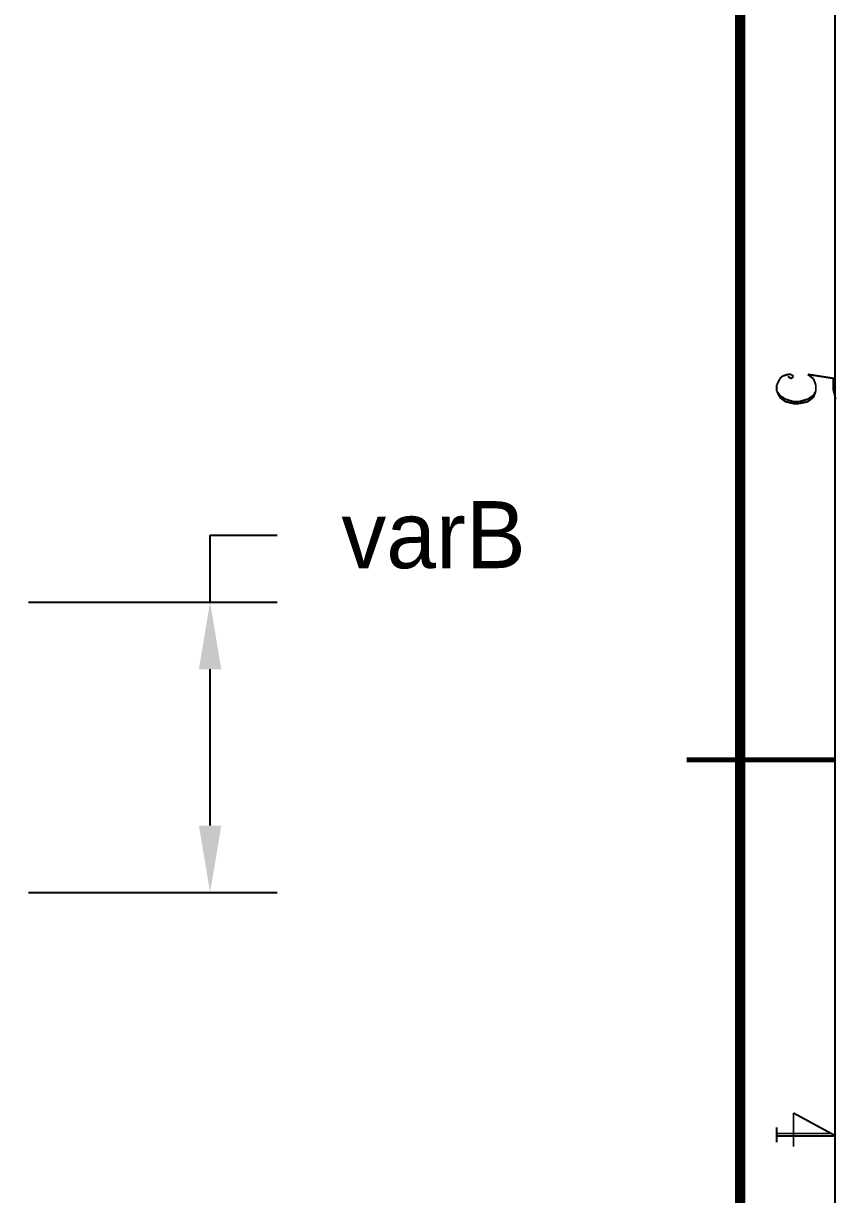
# Model space of a CAD drawing. Extents: x 0.1 to 11.6, y 0.3 to 16.2.
# Drawn here: x 9.391 to 11.577, y 7.098 to 10.242 of the extents above; entities that cross this region are included whole.
import ezdxf

# ---------------------------------------------------------------- set-up
doc = ezdxf.new("R2010")
doc.units = 0
doc.header["$MEASUREMENT"] = 0
doc.dimstyles.get("Standard").update_dxf_attribs({"dimtxt": 0.18, "dimasz": 0.18, "dimexe": 0.18, "dimexo": 0.0625, "dimgap": 0.09, "dimtad": 0, "dimtih": 1, "dimtoh": 1, "dimdec": 4, "dimzin": 0, "dimdsep": 46, "dimtxsty": 'Standard', "dimcen": 0.09, "dimadec": 0, "dimazin": 0, "dimtfac": 1, "dimtdec": 4, "dimtofl": 0, "dimtmove": 0, "dimatfit": 3, "dimfxl": 1, "dimtolj": 1, "dimtzin": 0, "dimarcsym": 0})

# ---------------------------------------------------------------- blocks, each defined once
blk = doc.blocks.new('*D1')
at = {"color": 0, "linetype": 'Continuous', "lineweight": -2, "transparency": 16777216}
for p, q in [((9.892, 8.6883), (9.892, 8.8683)), ((9.892, 8.8683), (10.072, 8.8683)), ((9.4042, 8.6883), (10.072, 8.6883)), ((9.892, 8.0883), (9.892, 8.5083)), ((9.4042, 7.9083), (10.072, 7.9083))]:
    blk.add_line(p, q, dxfattribs=at)
at = {"color": 0, "linetype": 'Continuous', "transparency": 16777216}
for points in [[(9.862, 8.5083), (9.922, 8.5083), (9.892, 8.6883)], [(9.862, 8.0883), (9.922, 8.0883), (9.892, 7.9083)]]:
    blk.add_solid(points, dxfattribs=at)
at = {"layer": 'Defpoints', "color": 0, "linetype": 'Continuous', "transparency": 16777216}
for p in [(9.3417, 8.6883), (9.892, 8.6883), (9.3417, 7.9083)]:
    blk.add_point(p, dxfattribs=at)
at = {"color": 0, "linetype": 'Continuous', "transparency": 16777216, "insert": (10.492, 8.8683), "char_height": 0.18, "attachment_point": 5}
blk.add_mtext('\\A1;varB', dxfattribs=at)

msp = doc.modelspace()

# ---------------------------------------------------------------- linework, layer by layer
at = {"color": 0, "const_width": 0.00521}
msp.add_lwpolyline([(0.155, 16.22), (11.57, 16.22), (11.57, 0.31), (0.155, 0.31), (0.155, 16.22)], close=True, dxfattribs=at)
at = {"color": 0}
for points, const_width in [([(11.315, 16.02), (11.315, 0.51666)], 0.02833), ([(11.4134, 9.27165), (11.4217, 9.28836)], 0.00521), ([(11.4217, 9.28836), (11.4283, 9.29497)], 0.00521), ([(11.4283, 9.29497), (11.4434, 9.30003)], 0.00521), ([(11.4434, 9.30003), (11.4517, 9.30003)], 0.00521), ([(11.4517, 9.28836), (11.4434, 9.29497)], 0.00521), ([(11.4517, 9.30003), (11.4583, 9.29497)], 0.00521), ([(11.4583, 9.29497), (11.4517, 9.28836)], 0.00521), ([(11.5717, 9.28836), (11.4967, 9.30003)], 0.00521), ([(11.4967, 9.30003), (11.5117, 9.28836)], 0.00521), ([(11.5117, 9.28836), (11.5183, 9.27165)], 0.00521), ([(11.565, 9.28836), (11.565, 9.25999)], 0.00521), ([(11.4134, 9.25499), (11.4134, 9.27165)], 0.00521), ([(11.4217, 9.23833), (11.4134, 9.25499)], 0.00521), ([(11.4217, 9.24333), (11.4134, 9.25499)], 0.00521), ([(11.4367, 9.23335), (11.4217, 9.24333)], 0.00521), ([(11.5117, 9.24333), (11.4967, 9.23335)], 0.00521), ([(11.5183, 9.25499), (11.5117, 9.23833)], 0.00521), ([(11.5183, 9.25499), (11.5117, 9.24333)], 0.00521), ([(11.5183, 9.27165), (11.5183, 9.25499)], 0.00521), ([(11.565, 9.25999), (11.5717, 9.23335)], 0.00521), ([(11.4367, 9.22667), (11.4217, 9.23833)], 0.00521), ([(11.4583, 9.22667), (11.4367, 9.23335)], 0.00521), ([(11.4583, 9.22168), (11.4367, 9.22667)], 0.00521), ([(11.4733, 9.22667), (11.4583, 9.22667)], 0.00521), ([(11.4733, 9.22168), (11.4583, 9.22168)], 0.00521), ([(11.4967, 9.23335), (11.4733, 9.22667)], 0.00521), ([(11.4967, 9.22667), (11.4733, 9.22168)], 0.00521), ([(11.5117, 9.23833), (11.4967, 9.22667)], 0.00521), ([(11.57, 8.26497), (11.1717, 8.26497)], 0.01333), ([(11.37, 8.26497), (11.57, 8.26497)], 0.01333), ([(11.5717, 7.25499), (11.4583, 7.31668)], 0.00521), ([(11.4583, 7.31668), (11.4583, 7.22667)], 0.00521), ([(11.4134, 7.27832), (11.4134, 7.23833)], 0.00521), ([(11.5566, 7.26167), (11.4134, 7.26167)], 0.00521), ([(11.5717, 7.25499), (11.4134, 7.25499)], 0.00521)]:
    msp.add_lwpolyline(points, dxfattribs=dict(at, const_width=const_width))

# ---------------------------------------------------------------- dimensions: what is measured, and where the dimension line sits
at = {"linetype": 'Continuous'}
dim = msp.add_linear_dim(base=(9.89204, 8.68832), p1=(9.34169, 7.90831), p2=(9.34169, 8.68832), angle=90, text='varB', dimstyle='Standard', dxfattribs=at)
dim.commit()
dim.dimension.update_dxf_attribs({"geometry": '*D1', "text_midpoint": (10.49204, 8.86832)})

doc.saveas('drawing.dxf')
